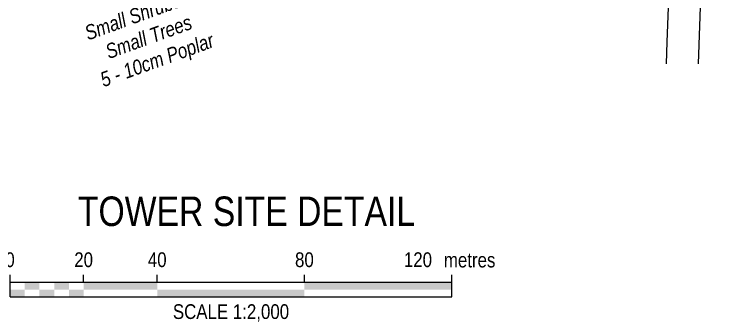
# Model space of a CAD drawing. Extents: x 340272 to 342734, y 6016388 to 6019353.
# Drawn here: x 341901.5 to 342386, y 6017618.6 to 6017827.1 of the extents above; entities that cross this region are included whole.
import ezdxf
from ezdxf.enums import TextEntityAlignment as Align

# ---------------------------------------------------------------- set-up
doc = ezdxf.new("R2010")
doc.units = 0
doc.header["$LTSCALE"] = 5
doc.linetypes.add('foc-QUARTERLINE', pattern=[33, 25, -3, 2, -3])
for name, color, linetype in [('AS-FENCE', 48, 'foc-FENCE'), ('DETAIL-T', 7, 'Continuous'), ('L-BD', 7, 'Continuous'), ('L-SECQ', 8, 'foc-QUARTERLINE'), ('T-BUSH-T', 110, 'Continuous')]:
    doc.layers.add(name, color=color, linetype=linetype)
doc.styles.add('80', font='ARIALN.TTF', dxfattribs={"height": 10})
doc.styles.add('80CG', font='ARIALN.TTF', dxfattribs={"height": 10})
doc.styles.add('80LS', font='ARIALNI.TTF', dxfattribs={"height": 10})
doc.styles.add('foc-LtypeFont', font='ARIALN.TTF', dxfattribs={"height": 7.35})
doc.linetypes.add('foc-FENCE', pattern='A,10,-1,["X",foc-LtypeFont,S=0.2,R=0,X=-0.625,Y=-0.75],-1.24', length=12.24)

# ---------------------------------------------------------------- blocks, each defined once
blk = doc.blocks.new('*U372')
at = {"color": 0}
for p, q in [((-150, 0), (-150, 15)), ((-100, 10), (-100, 15)), ((-50, 10), (-50, 15)), ((50, 10), (50, 15)), ((150.24, 0), (150.24, 15)), ((-150, 10), (150.24, 10)), ((-150, 0), (150.24, 0))]:
    blk.add_line(p, q, dxfattribs=at)
for points in [[(-140, 10), (-130, 10), (-140, 5), (-130, 5)], [(-120, 10), (-110, 10), (-120, 5), (-110, 5)], [(-100, 10), (-50, 10), (-100, 5), (-50, 5)], [(50, 10), (150.24, 10), (50, 5), (150.24, 5)], [(-150, 5), (-140, 5), (-150, 0), (-140, 0)], [(-130, 5), (-120, 5), (-130, 0), (-120, 0)], [(-110, 5), (-100, 5), (-110, 0), (-100, 0)], [(-50, 5), (50, 5), (-50, 0), (50, 0)]]:
    blk.add_solid(points, dxfattribs=at)
at = {"color": 0, "style": '80'}
blk.add_text('metres', height=10, dxfattribs=at).set_placement((162.24, 20), align=Align.CENTER)
at = {"color": 0, "char_height": 10, "style": '80'}
for s, insert, attachment_point in [('0', (-150, 30.21), 2), ('20', (-100, 30.21), 2), ('40', (-50, 30.21), 2), ('80', (50, 30.21), 2), ('120', (136.7, 30.22), 3), ('SCALE 1:2,000', (0.12, -5), 2)]:
    blk.add_mtext(s, dxfattribs=dict(at, insert=insert, attachment_point=attachment_point))

msp = doc.modelspace()

# ---------------------------------------------------------------- linework, layer by layer
at = {"layer": 'AS-FENCE', "flags": 128}
msp.add_lwpolyline([(342344.414, 6017793.607), (342344.976, 6017808.392), (342347.081, 6017866.934), (342349.153, 6017923.099), (342350.613, 6017966.829), (342352.431, 6018022.017), (342353.811, 6018067.079), (342355.153, 6018109.947), (342356.706, 6018183.502), (342358.701, 6018246.502), (342359.613, 6018289.432), (342360.693, 6018320.172), (342361.316, 6018347.014)], dxfattribs=at)
at = {"layer": 'L-SECQ', "flags": 128}
msp.add_lwpolyline([(342386.045, 6018388.558), (342366.072, 6017793.607)], dxfattribs=at)

# ---------------------------------------------------------------- block references
at = {"layer": 'L-BD', "xscale": 0.9995807136770012, "yscale": 0.9995807136770012, "zscale": 0.9995807136770012}
msp.add_blockref('*U372', (342048.595, 6017635.423), dxfattribs=at)

# ---------------------------------------------------------------- texts
at = {"layer": 'DETAIL-T', "color": 3, "insert": (342059.249, 6017693.346), "char_height": 19.99161, "width": 240.11883, "attachment_point": 5, "style": '80CG'}
msp.add_mtext('TOWER SITE DETAIL', dxfattribs=at)
at = {"layer": 'T-BUSH-T', "insert": (341985.353, 6017832.176), "char_height": 9.99807, "width": 97.21631, "attachment_point": 2, "rotation": 20, "style": '80LS'}
msp.add_mtext('Small Shrubs &\\PSmall Trees\\P5 - 10cm Poplar', dxfattribs=at)

doc.saveas('drawing.dxf')
